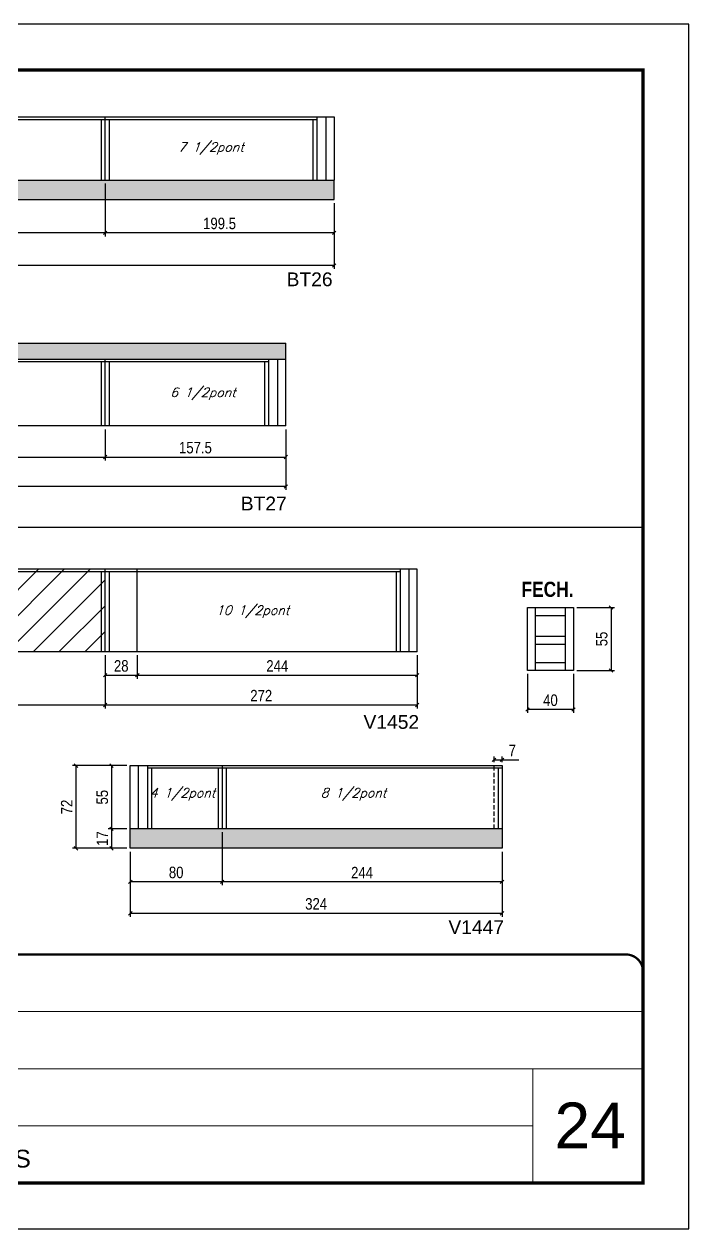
# Model space of a CAD drawing. Extents: x 3309 to 9563, y -2522 to 14608.
# Drawn here: x 8983 to 9563, y 7815 to 8865 of the extents above; entities that cross this region are included whole.
import ezdxf

# ---------------------------------------------------------------- set-up
doc = ezdxf.new("R2010")
doc.units = 0
for name, pattern in [('CONTINUO', [0]), ('DASHED', [0.75, 0.5, -0.25]), ('HIDDEN', [0.375, 0.25, -0.125])]:
    doc.linetypes.add(name, pattern=pattern)
for name, color, linetype in [('5', 5, 'Continuous'), ('COTA', 241, 'Continuous'), ('NOMENCLATURA', 7, 'Continuous'), ('Painéis', 200, 'Continuous'), ('SARR_2.2x7', 40, 'Continuous'), ('SARR_3.5x7', 81, 'Continuous'), ('texto', 7, 'Continuous')]:
    doc.layers.add(name, color=color, linetype=linetype)
for name, color, linetype, lineweight in [('CARIMBO', 255, 'Continuous', 9), ('Folhas', 255, 'Continuous', 9), ('Hachura', 251, 'Continuous', 9), ('SARRAFO DE PRESSAO', 251, 'DASHED', 9)]:
    doc.layers.add(name, color=color, linetype=linetype, lineweight=lineweight)
doc.layers.add('Laje_Perimetro', color=7, linetype='Continuous', plot=False)
doc.styles.add('ARIAL', font='arial.ttf')
doc.styles.add('COTA TECNICA', font='techl___.ttf', dxfattribs={"height": 10})
doc.styles.add('Romans', font='romans.shx')
doc.styles.get("Standard").update_dxf_attribs({"font": 'arial.ttf'})
doc.styles.add('TECNICA', font='techb___.ttf', dxfattribs={"height": 10})
doc.styles.add('Tecnologia', font='')
doc.styles.get('Tecnologia').set_extended_font_data('Forgotten Futurist')
doc.dimstyles.new('PAINEL', dxfattribs={"dimtxt": 10, "dimasz": 3, "dimexe": 3, "dimexo": 3, "dimgap": 3, "dimtad": 1, "dimdec": 1, "dimzin": 12, "dimdsep": 46, "dimtxsty": 'COTA TECNICA', "dimblk1": 'OBLIQUE', "dimblk2": 'OBLIQUE', "dimsah": 1, "dimcen": 0.9, "dimclrd": 4, "dimclre": 4, "dimclrt": 240, "dimadec": 1, "dimazin": 3, "dimtfac": 1, "dimtdec": 1, "dimtmove": 0, "dimatfit": 3, "dimfxl": 1, "dimtolj": 1, "dimtzin": 12, "dimarcsym": 0})

# ---------------------------------------------------------------- blocks, each defined once
blk = doc.blocks.new('9999999999')
at = {"color": 30, "linetype": 'CONTINUO'}
for p, q in [((98564.6, 34230.2), (98564.6, 34429.4)), ((98564.6, 34379.6), (99584, 34379.6)), ((98564.6, 34329.8), (99488, 34329.8)), ((99584, 34329.8), (99488, 34329.8)), ((99488, 34329.8), (99488, 34230.2)), ((98564.6, 34280), (99488, 34280))]:
    blk.add_line(p, q, dxfattribs=at)
at = {"color": 30, "linetype": 'CONTINUO', "const_width": 2}
blk.add_lwpolyline([(99584, 34230.2), (99584, 34414.4, 0.414214), (99569, 34429.4), (98229, 34429.4, 0.414214), (98214, 34414.4), (98214, 34245.2, 0.414214), (98229, 34230.2), (99584, 34230.2)], format="xyb", dxfattribs=at)
at = {"layer": 'Folhas'}
blk.add_lwpolyline([(98139, 34190.2), (99624, 34190.2), (99624, 35240.2), (98139, 35240.2)], close=True, dxfattribs=at)
at = {"layer": 'Folhas', "color": 30, "const_width": 3}
blk.add_lwpolyline([(98214, 34230.2), (99584, 34230.2), (99584, 35200.2), (98214, 35200.2)], close=True, dxfattribs=at)
at = {"color": 7, "linetype": 'Continuous', "ltscale": 5, "style": 'ARIAL'}
for s, height, p in [('SKR', 15.48, (98837.7, 34393.1)), ('LEAF LOEFGREN', 15.483, (98837.7, 34343.3)), ('6°PAVIMENTO', 15.483, (98837.7, 34293.5)), ('NOVA SISTEMAS CONSTRUTIVOS', 11.059, (98263.2, 34267.2)), ('LATERAIS DE VIGAS', 15.483, (98837.7, 34243.7))]:
    blk.add_text(s, height=height, dxfattribs=at).set_placement(p)
at = {"layer": 'Folhas', "color": 7, "style": 'Tecnologia', "width": 1.5}
for s, p in [('CLIENTE:', (98573.7, 34397.2)), ('OBRA:', (98573.7, 34347.3)), ('PAVIMENTO:', (98573.7, 34297.5)), ('PROJETO:', (98573.7, 34247.7))]:
    blk.add_text(s, height=14, dxfattribs=at).set_placement(p)
blk = doc.blocks.new('_Oblique')
at = {"color": 0, "linetype": 'ByBlock', "lineweight": -2}
blk.add_line((-0.5, -0.5), (0.5, 0.5), dxfattribs=at)
blk = doc.blocks.new('*D2278')
at = {"layer": 'COTA', "color": 4, "lineweight": -2, "transparency": 16777216}
for p, q in [((9054.1, 8726), (9054.1, 8680)), ((9253.6, 8709), (9253.6, 8680)), ((9253.6, 8683), (9054.1, 8683))]:
    blk.add_line(p, q, dxfattribs=at)
at = {"layer": 'Defpoints', "color": 0, "transparency": 16777216}
for p in [(9054.1, 8729), (9253.6, 8712), (9054.1, 8683)]:
    blk.add_point(p, dxfattribs=at)
at = {"layer": 'COTA', "color": 4, "lineweight": -2, "transparency": 16777216, "xscale": 3, "yscale": 3, "zscale": 3, "rotation": 180}
blk.add_blockref('_Oblique', (9054.1, 8683), dxfattribs=at)
at = {"layer": 'COTA', "color": 4, "lineweight": -2, "transparency": 16777216, "xscale": 3, "yscale": 3, "zscale": 3}
blk.add_blockref('_Oblique', (9253.6, 8683), dxfattribs=at)
at = {"layer": 'COTA', "color": 240, "transparency": 16777216, "insert": (9153.8, 8691.2), "char_height": 10, "attachment_point": 5, "style": 'COTA TECNICA'}
blk.add_mtext('\\A1;199.5', dxfattribs=at)
blk = doc.blocks.new('*D2282')
at = {"layer": 'COTA', "color": 4, "lineweight": -2, "transparency": 16777216}
for p, q in [((8810.1, 8726), (8810.1, 8680)), ((9054.1, 8726), (9054.1, 8680)), ((9054.1, 8683), (8810.1, 8683))]:
    blk.add_line(p, q, dxfattribs=at)
at = {"layer": 'Defpoints', "color": 0, "transparency": 16777216}
for p in [(8810.1, 8729), (9054.1, 8729), (8810.1, 8683)]:
    blk.add_point(p, dxfattribs=at)
at = {"layer": 'COTA', "color": 4, "lineweight": -2, "transparency": 16777216, "xscale": 3, "yscale": 3, "zscale": 3, "rotation": 180}
blk.add_blockref('_Oblique', (8810.1, 8683), dxfattribs=at)
at = {"layer": 'COTA', "color": 4, "lineweight": -2, "transparency": 16777216, "xscale": 3, "yscale": 3, "zscale": 3}
blk.add_blockref('_Oblique', (9054.1, 8683), dxfattribs=at)
at = {"layer": 'COTA', "color": 240, "transparency": 16777216, "insert": (8932.1, 8691.1), "char_height": 10, "attachment_point": 5, "style": 'COTA TECNICA'}
blk.add_mtext('\\A1;244', dxfattribs=at)
blk = doc.blocks.new('*D2279')
at = {"layer": 'COTA', "color": 4, "lineweight": -2, "transparency": 16777216}
for p, q in [((8566.1, 8709), (8566.1, 8651.6)), ((9253.6, 8709), (9253.6, 8651.6)), ((9253.6, 8654.6), (8566.1, 8654.6))]:
    blk.add_line(p, q, dxfattribs=at)
at = {"layer": 'Defpoints', "color": 0, "transparency": 16777216}
for p in [(8566.1, 8712), (9253.6, 8712), (8566.1, 8654.6)]:
    blk.add_point(p, dxfattribs=at)
at = {"layer": 'COTA', "color": 4, "lineweight": -2, "transparency": 16777216, "xscale": 3, "yscale": 3, "zscale": 3, "rotation": 180}
blk.add_blockref('_Oblique', (8566.1, 8654.6), dxfattribs=at)
at = {"layer": 'COTA', "color": 4, "lineweight": -2, "transparency": 16777216, "xscale": 3, "yscale": 3, "zscale": 3}
blk.add_blockref('_Oblique', (9253.6, 8654.6), dxfattribs=at)
at = {"layer": 'COTA', "color": 240, "transparency": 16777216, "insert": (8909.8, 8662.7), "char_height": 10, "attachment_point": 5, "style": 'COTA TECNICA'}
blk.add_mtext('\\A1;687.5', dxfattribs=at)
blk = doc.blocks.new('*D2286')
at = {"layer": 'COTA', "color": 4, "lineweight": -2, "transparency": 16777216}
for p, q in [((8810.1, 8511.8), (8810.1, 8484.7)), ((9054.1, 8511.8), (9054.1, 8484.7)), ((8810.1, 8487.7), (9054.1, 8487.7))]:
    blk.add_line(p, q, dxfattribs=at)
at = {"layer": 'Defpoints', "color": 0, "transparency": 16777216}
for p in [(8810.1, 8514.8, 0), (9054.1, 8514.8, 0), (9054.1, 8487.7)]:
    blk.add_point(p, dxfattribs=at)
at = {"layer": 'COTA', "color": 4, "lineweight": -2, "transparency": 16777216, "xscale": 3, "yscale": 3, "zscale": 3, "rotation": 180}
blk.add_blockref('_Oblique', (8810.1, 8487.7), dxfattribs=at)
at = {"layer": 'COTA', "color": 4, "lineweight": -2, "transparency": 16777216, "xscale": 3, "yscale": 3, "zscale": 3}
blk.add_blockref('_Oblique', (9054.1, 8487.7), dxfattribs=at)
at = {"layer": 'COTA', "color": 240, "transparency": 16777216, "insert": (8932.1, 8495.7), "char_height": 10, "attachment_point": 5, "style": 'COTA TECNICA'}
blk.add_mtext('\\A1;244', dxfattribs=at)
blk = doc.blocks.new('*D2287')
at = {"layer": 'COTA', "color": 4, "lineweight": -2, "transparency": 16777216}
for p, q in [((9054.1, 8511.8), (9054.1, 8484.7)), ((9211.6, 8511.8), (9211.6, 8484.7)), ((9054.1, 8487.7), (9211.6, 8487.7))]:
    blk.add_line(p, q, dxfattribs=at)
at = {"layer": 'Defpoints', "color": 0, "transparency": 16777216}
for p in [(9054.1, 8514.8, 0), (9211.6, 8514.8, 0), (9211.6, 8487.7)]:
    blk.add_point(p, dxfattribs=at)
at = {"layer": 'COTA', "color": 4, "lineweight": -2, "transparency": 16777216, "xscale": 3, "yscale": 3, "zscale": 3, "rotation": 180}
blk.add_blockref('_Oblique', (9054.1, 8487.7), dxfattribs=at)
at = {"layer": 'COTA', "color": 4, "lineweight": -2, "transparency": 16777216, "xscale": 3, "yscale": 3, "zscale": 3}
blk.add_blockref('_Oblique', (9211.6, 8487.7), dxfattribs=at)
at = {"layer": 'COTA', "color": 240, "transparency": 16777216, "insert": (9132.8, 8495.8), "char_height": 10, "attachment_point": 5, "style": 'COTA TECNICA'}
blk.add_mtext('\\A1;157.5', dxfattribs=at)
blk = doc.blocks.new('*D2288')
at = {"layer": 'COTA', "color": 4, "lineweight": -2, "transparency": 16777216}
for p, q in [((8566.1, 8511.8), (8566.1, 8459)), ((9211.6, 8511.8), (9211.6, 8459)), ((9211.6, 8462), (8566.1, 8462))]:
    blk.add_line(p, q, dxfattribs=at)
at = {"layer": 'Defpoints', "color": 0, "transparency": 16777216}
for p in [(8566.1, 8514.8, 0), (9211.6, 8514.8, 0), (8566.1, 8462)]:
    blk.add_point(p, dxfattribs=at)
at = {"layer": 'COTA', "color": 4, "lineweight": -2, "transparency": 16777216, "xscale": 3, "yscale": 3, "zscale": 3, "rotation": 180}
blk.add_blockref('_Oblique', (8566.1, 8462), dxfattribs=at)
at = {"layer": 'COTA', "color": 4, "lineweight": -2, "transparency": 16777216, "xscale": 3, "yscale": 3, "zscale": 3}
blk.add_blockref('_Oblique', (9211.6, 8462), dxfattribs=at)
at = {"layer": 'COTA', "color": 240, "transparency": 16777216, "insert": (8888.8, 8470.1), "char_height": 10, "attachment_point": 5, "style": 'COTA TECNICA'}
blk.add_mtext('\\A1;645.5', dxfattribs=at)
blk = doc.blocks.new('*D2298')
at = {"layer": 'COTA', "color": 4, "lineweight": -2, "transparency": 16777216}
for p, q in [((8810.1, 8314.9), (8810.1, 8268.6)), ((9054.1, 8314.9), (9054.1, 8268.6)), ((8810.1, 8271.6), (9054.1, 8271.6))]:
    blk.add_line(p, q, dxfattribs=at)
at = {"layer": 'Defpoints', "color": 0, "transparency": 16777216}
for p in [(8810.1, 8317.9, 0), (9054.1, 8317.9, 0), (9054.1, 8271.6)]:
    blk.add_point(p, dxfattribs=at)
at = {"layer": 'COTA', "color": 4, "lineweight": -2, "transparency": 16777216, "xscale": 3, "yscale": 3, "zscale": 3, "rotation": 180}
blk.add_blockref('_Oblique', (8810.1, 8271.6), dxfattribs=at)
at = {"layer": 'COTA', "color": 4, "lineweight": -2, "transparency": 16777216, "xscale": 3, "yscale": 3, "zscale": 3}
blk.add_blockref('_Oblique', (9054.1, 8271.6), dxfattribs=at)
at = {"layer": 'COTA', "color": 240, "transparency": 16777216, "insert": (8932.1, 8279.7), "char_height": 10, "attachment_point": 5, "style": 'COTA TECNICA'}
blk.add_mtext('\\A1;244', dxfattribs=at)
blk = doc.blocks.new('*D2299')
at = {"layer": 'COTA', "color": 4, "lineweight": -2, "transparency": 16777216}
for p, q in [((9054.1, 8314.9), (9054.1, 8268.6)), ((9326.1, 8314.9), (9326.1, 8268.6)), ((9054.1, 8271.6), (9326.1, 8271.6))]:
    blk.add_line(p, q, dxfattribs=at)
at = {"layer": 'Defpoints', "color": 0, "transparency": 16777216}
for p in [(9054.1, 8317.9, 0), (9326.1, 8317.9, 0), (9326.1, 8271.6)]:
    blk.add_point(p, dxfattribs=at)
at = {"layer": 'COTA', "color": 4, "lineweight": -2, "transparency": 16777216, "xscale": 3, "yscale": 3, "zscale": 3, "rotation": 180}
blk.add_blockref('_Oblique', (9054.1, 8271.6), dxfattribs=at)
at = {"layer": 'COTA', "color": 4, "lineweight": -2, "transparency": 16777216, "xscale": 3, "yscale": 3, "zscale": 3}
blk.add_blockref('_Oblique', (9326.1, 8271.6), dxfattribs=at)
at = {"layer": 'COTA', "color": 240, "transparency": 16777216, "insert": (9190.1, 8279.7), "char_height": 10, "attachment_point": 5, "style": 'COTA TECNICA'}
blk.add_mtext('\\A1;272', dxfattribs=at)
blk = doc.blocks.new('*D2305')
at = {"layer": 'COTA', "color": 4, "lineweight": -2, "transparency": 16777216}
for p, q in [((9076, 8143.7), (9076, 8087)), ((9400, 8143.7), (9400, 8087)), ((9400, 8090), (9076, 8090))]:
    blk.add_line(p, q, dxfattribs=at)
at = {"layer": 'Defpoints', "color": 0, "transparency": 16777216}
for p in [(9076, 8146.7), (9400, 8146.7), (9076, 8090)]:
    blk.add_point(p, dxfattribs=at)
at = {"layer": 'COTA', "color": 4, "lineweight": -2, "transparency": 16777216, "xscale": 3, "yscale": 3, "zscale": 3, "rotation": 180}
blk.add_blockref('_Oblique', (9076, 8090), dxfattribs=at)
at = {"layer": 'COTA', "color": 4, "lineweight": -2, "transparency": 16777216, "xscale": 3, "yscale": 3, "zscale": 3}
blk.add_blockref('_Oblique', (9400, 8090), dxfattribs=at)
at = {"layer": 'COTA', "color": 240, "transparency": 16777216, "insert": (9238, 8098.2), "char_height": 10, "attachment_point": 5, "style": 'COTA TECNICA'}
blk.add_mtext('\\A1;324', dxfattribs=at)
blk = doc.blocks.new('*D2307')
at = {"layer": 'COTA', "color": 4, "lineweight": -2, "transparency": 16777216}
for p, q in [((9156, 8160.7), (9156, 8114.5)), ((9400, 8143.7), (9400, 8114.5)), ((9400, 8117.5), (9156, 8117.5))]:
    blk.add_line(p, q, dxfattribs=at)
at = {"layer": 'Defpoints', "color": 0, "transparency": 16777216}
for p in [(9156, 8163.7), (9400, 8146.7), (9156, 8117.5)]:
    blk.add_point(p, dxfattribs=at)
at = {"layer": 'COTA', "color": 4, "lineweight": -2, "transparency": 16777216, "xscale": 3, "yscale": 3, "zscale": 3, "rotation": 180}
blk.add_blockref('_Oblique', (9156, 8117.5), dxfattribs=at)
at = {"layer": 'COTA', "color": 4, "lineweight": -2, "transparency": 16777216, "xscale": 3, "yscale": 3, "zscale": 3}
blk.add_blockref('_Oblique', (9400, 8117.5), dxfattribs=at)
at = {"layer": 'COTA', "color": 240, "transparency": 16777216, "insert": (9278, 8125.5), "char_height": 10, "attachment_point": 5, "style": 'COTA TECNICA'}
blk.add_mtext('\\A1;244', dxfattribs=at)
blk = doc.blocks.new('*D2308')
at = {"layer": 'COTA', "color": 4, "lineweight": -2, "transparency": 16777216}
for p, q in [((9156, 8160.7), (9156, 8114.5)), ((9076, 8143.7), (9076, 8114.5)), ((9156, 8117.5), (9076, 8117.5))]:
    blk.add_line(p, q, dxfattribs=at)
at = {"layer": 'Defpoints', "color": 0, "transparency": 16777216}
for p in [(9156, 8163.7), (9076, 8146.7), (9076, 8117.5)]:
    blk.add_point(p, dxfattribs=at)
at = {"layer": 'COTA', "color": 4, "lineweight": -2, "transparency": 16777216, "xscale": 3, "yscale": 3, "zscale": 3, "rotation": 180}
blk.add_blockref('_Oblique', (9076, 8117.5), dxfattribs=at)
at = {"layer": 'COTA', "color": 4, "lineweight": -2, "transparency": 16777216, "xscale": 3, "yscale": 3, "zscale": 3}
blk.add_blockref('_Oblique', (9156, 8117.5), dxfattribs=at)
at = {"layer": 'COTA', "color": 240, "transparency": 16777216, "insert": (9116, 8125.6), "char_height": 10, "attachment_point": 5, "style": 'COTA TECNICA'}
blk.add_mtext('\\A1;80', dxfattribs=at)
blk = doc.blocks.new('*D2306')
at = {"layer": 'COTA', "color": 4, "lineweight": -2, "transparency": 16777216}
for p, q in [((9073, 8218.7), (9056.7, 8218.7)), ((9059.7, 8218.7), (9059.7, 8163.7)), ((9073, 8163.7), (9056.7, 8163.7))]:
    blk.add_line(p, q, dxfattribs=at)
at = {"layer": 'Defpoints', "color": 0, "transparency": 16777216}
for p in [(9076, 8218.7), (9059.7, 8163.7), (9076, 8163.7)]:
    blk.add_point(p, dxfattribs=at)
at = {"layer": 'COTA', "color": 4, "lineweight": -2, "transparency": 16777216, "xscale": 3, "yscale": 3, "zscale": 3}
for p, rotation in [((9059.7, 8218.7), 90), ((9059.7, 8163.7), 270)]:
    blk.add_blockref('_Oblique', p, dxfattribs=dict(at, rotation=rotation))
at = {"layer": 'COTA', "color": 240, "transparency": 16777216, "insert": (9051.6, 8191.2), "char_height": 10, "attachment_point": 5, "rotation": 90, "style": 'COTA TECNICA'}
blk.add_mtext('\\A1;55', dxfattribs=at)
blk = doc.blocks.new('*D2309')
at = {"layer": 'COTA', "color": 4, "lineweight": -2, "transparency": 16777216}
for p, q in [((9073, 8163.7), (9056.7, 8163.7)), ((9059.7, 8163.7), (9059.7, 8146.7)), ((9073, 8146.7), (9056.7, 8146.7))]:
    blk.add_line(p, q, dxfattribs=at)
at = {"layer": 'Defpoints', "color": 0, "transparency": 16777216}
for p in [(9076, 8163.7), (9059.7, 8146.7), (9076, 8146.7)]:
    blk.add_point(p, dxfattribs=at)
at = {"layer": 'COTA', "color": 4, "lineweight": -2, "transparency": 16777216, "xscale": 3, "yscale": 3, "zscale": 3}
for p, rotation in [((9059.7, 8163.7), 90), ((9059.7, 8146.7), 270)]:
    blk.add_blockref('_Oblique', p, dxfattribs=dict(at, rotation=rotation))
at = {"layer": 'COTA', "color": 240, "transparency": 16777216, "insert": (9051.6, 8155.2), "char_height": 10, "attachment_point": 5, "rotation": 90, "style": 'COTA TECNICA'}
blk.add_mtext('\\A1;17', dxfattribs=at)
blk = doc.blocks.new('*D2310')
at = {"layer": 'COTA', "color": 4, "lineweight": -2, "transparency": 16777216}
for p, q in [((9073, 8218.7), (9025.7, 8218.7)), ((9028.7, 8146.7), (9028.7, 8218.7)), ((9073, 8146.7), (9025.7, 8146.7))]:
    blk.add_line(p, q, dxfattribs=at)
at = {"layer": 'Defpoints', "color": 0, "transparency": 16777216}
for p in [(9028.7, 8218.7), (9076, 8218.7), (9076, 8146.7)]:
    blk.add_point(p, dxfattribs=at)
at = {"layer": 'COTA', "color": 4, "lineweight": -2, "transparency": 16777216, "xscale": 3, "yscale": 3, "zscale": 3}
for p, rotation in [((9028.7, 8218.7), 90), ((9028.7, 8146.7), 270)]:
    blk.add_blockref('_Oblique', p, dxfattribs=dict(at, rotation=rotation))
at = {"layer": 'COTA', "color": 240, "transparency": 16777216, "insert": (9020.6, 8182.7), "char_height": 10, "attachment_point": 5, "rotation": 90, "style": 'COTA TECNICA'}
blk.add_mtext('\\A1;72', dxfattribs=at)
blk = doc.blocks.new('*D2314')
at = {"layer": 'COTA', "color": 4, "lineweight": -2, "transparency": 16777216}
for p, q in [((9422.2, 8298.6), (9422.2, 8264.6)), ((9462.2, 8298.6), (9462.2, 8264.6)), ((9462.2, 8267.6), (9422.2, 8267.6))]:
    blk.add_line(p, q, dxfattribs=at)
at = {"layer": 'Defpoints', "color": 0, "transparency": 16777216}
for p in [(9422.2, 8301.6), (9462.2, 8301.6), (9422.2, 8267.6)]:
    blk.add_point(p, dxfattribs=at)
at = {"layer": 'COTA', "color": 4, "lineweight": -2, "transparency": 16777216, "xscale": 3, "yscale": 3, "zscale": 3, "rotation": 180}
blk.add_blockref('_Oblique', (9422.2, 8267.6), dxfattribs=at)
at = {"layer": 'COTA', "color": 4, "lineweight": -2, "transparency": 16777216, "xscale": 3, "yscale": 3, "zscale": 3}
blk.add_blockref('_Oblique', (9462.2, 8267.6), dxfattribs=at)
at = {"layer": 'COTA', "color": 240, "transparency": 16777216, "insert": (9442.2, 8275.7), "char_height": 10, "attachment_point": 5, "style": 'COTA TECNICA'}
blk.add_mtext('\\A1;40', dxfattribs=at)
blk = doc.blocks.new('*D2315')
at = {"layer": 'COTA', "color": 4, "lineweight": -2, "transparency": 16777216}
for p, q in [((9465.2, 8356.6), (9498, 8356.6)), ((9495, 8356.6), (9495, 8301.6)), ((9465.2, 8301.6), (9498, 8301.6))]:
    blk.add_line(p, q, dxfattribs=at)
at = {"layer": 'Defpoints', "color": 0, "transparency": 16777216}
for p in [(9462.2, 8356.6), (9462.2, 8301.6), (9495, 8301.6)]:
    blk.add_point(p, dxfattribs=at)
at = {"layer": 'COTA', "color": 4, "lineweight": -2, "transparency": 16777216, "xscale": 3, "yscale": 3, "zscale": 3}
for p, rotation in [((9495, 8356.6), 90), ((9495, 8301.6), 270)]:
    blk.add_blockref('_Oblique', p, dxfattribs=dict(at, rotation=rotation))
at = {"layer": 'COTA', "color": 240, "transparency": 16777216, "insert": (9486.9, 8329.1), "char_height": 10, "attachment_point": 5, "rotation": 90, "style": 'COTA TECNICA'}
blk.add_mtext('\\A1;55', dxfattribs=at)
blk = doc.blocks.new('*D2744')
at = {"layer": 'COTA', "color": 4, "lineweight": -2, "transparency": 16777216}
for p, q in [((9393, 8221.7), (9393, 8226.8)), ((9393, 8223.8), (9400, 8223.8)), ((9400, 8221.7), (9400, 8226.8)), ((9400, 8223.8), (9414.7, 8223.8))]:
    blk.add_line(p, q, dxfattribs=at)
at = {"layer": 'Defpoints', "color": 0, "transparency": 16777216}
for p in [(9400, 8223.8), (9393, 8218.7), (9400, 8218.7)]:
    blk.add_point(p, dxfattribs=at)
at = {"layer": 'COTA', "color": 4, "lineweight": -2, "transparency": 16777216, "xscale": 3, "yscale": 3, "zscale": 3, "rotation": 180}
blk.add_blockref('_Oblique', (9393, 8223.8), dxfattribs=at)
at = {"layer": 'COTA', "color": 4, "lineweight": -2, "transparency": 16777216, "xscale": 3, "yscale": 3, "zscale": 3}
blk.add_blockref('_Oblique', (9400, 8223.8), dxfattribs=at)
at = {"layer": 'COTA', "color": 240, "transparency": 16777216, "insert": (9408.9, 8231.9), "char_height": 10, "attachment_point": 5, "style": 'COTA TECNICA'}
blk.add_mtext('\\A1;7', dxfattribs=at)
blk = doc.blocks.new('*D3012')
at = {"layer": 'COTA', "color": 4, "lineweight": -2, "transparency": 16777216}
for p, q in [((9054.1, 8314.9), (9054.1, 8294.5)), ((9082.1, 8314.9), (9082.1, 8294.5)), ((9054.1, 8297.5), (9082.1, 8297.5))]:
    blk.add_line(p, q, dxfattribs=at)
at = {"layer": 'Defpoints', "color": 0, "transparency": 16777216}
for p in [(9054.1, 8317.9), (9082.1, 8317.9), (9082.1, 8297.5)]:
    blk.add_point(p, dxfattribs=at)
at = {"layer": 'COTA', "color": 4, "lineweight": -2, "transparency": 16777216, "xscale": 3, "yscale": 3, "zscale": 3, "rotation": 180}
blk.add_blockref('_Oblique', (9054.1, 8297.5), dxfattribs=at)
at = {"layer": 'COTA', "color": 4, "lineweight": -2, "transparency": 16777216, "xscale": 3, "yscale": 3, "zscale": 3}
blk.add_blockref('_Oblique', (9082.1, 8297.5), dxfattribs=at)
at = {"layer": 'COTA', "color": 240, "transparency": 16777216, "insert": (9068.1, 8305.6), "char_height": 10, "attachment_point": 5, "style": 'COTA TECNICA'}
blk.add_mtext('\\A1;28', dxfattribs=at)
blk = doc.blocks.new('*D3013')
at = {"layer": 'COTA', "color": 4, "lineweight": -2, "transparency": 16777216}
for p, q in [((9082.1, 8314.9), (9082.1, 8294.5)), ((9326.1, 8314.9), (9326.1, 8294.5)), ((9082.1, 8297.5), (9326.1, 8297.5))]:
    blk.add_line(p, q, dxfattribs=at)
at = {"layer": 'Defpoints', "color": 0, "transparency": 16777216}
for p in [(9082.1, 8317.9), (9326.1, 8317.9), (9326.1, 8297.5)]:
    blk.add_point(p, dxfattribs=at)
at = {"layer": 'COTA', "color": 4, "lineweight": -2, "transparency": 16777216, "xscale": 3, "yscale": 3, "zscale": 3, "rotation": 180}
blk.add_blockref('_Oblique', (9082.1, 8297.5), dxfattribs=at)
at = {"layer": 'COTA', "color": 4, "lineweight": -2, "transparency": 16777216, "xscale": 3, "yscale": 3, "zscale": 3}
blk.add_blockref('_Oblique', (9326.1, 8297.5), dxfattribs=at)
at = {"layer": 'COTA', "color": 240, "transparency": 16777216, "insert": (9204.1, 8305.6), "char_height": 10, "attachment_point": 5, "style": 'COTA TECNICA'}
blk.add_mtext('\\A1;244', dxfattribs=at)

msp = doc.modelspace()

# ---------------------------------------------------------------- hatches: boundary and pattern name
at = {"layer": 'COTA'}
h = msp.add_hatch(dxfattribs=at)
h.set_pattern_fill('AR-CONC', color=256, scale=0.03)
h.set_pattern_definition([(50, (5013.164, 2502.9355), (5.46554, -0.4781726), [0.5715, -6.2865]), (355, (5013.164, 2502.9355), (-1.0573026, 5.7317054), [0.4572, -5.0292175]), (100.451445, (5013.6196, 2502.8956), (4.4082374, 5.2535326), [0.4857003, -5.3427073]), (46.1842, (5013.164, 2504.4595), (8.132371, -1.26127), [0.85725, -9.42975]), (96.63556, (5013.842, 2504.354), (7.122124, 7.422784), [0.728551, -8.014068]), (351.18415, (5013.164, 2504.4595), (7.122124, 7.422784), [0.685799, -7.543792]), (21, (5013.926, 2504.0785), (4.5484317, -3.067956), [0.5715, -6.2865]), (326, (5013.926, 2504.0785), (1.854061, 5.525639), [0.4572, -5.0292]), (71.451445, (5014.305, 2503.823), (6.4024926, 2.457683), [0.4857003, -5.342698]), (37.5, (5013.1641, 2502.9355), (0.0926581, 2.53665117), [0, -4.96824, 0, -5.1054, 0, -5.04825]), (7.5, (5013.164, 2502.9355), (2.0045899, 3.0054172), [0, -2.91084, 0, -4.85394, 0, -1.92405]), (327.5, (5011.4649, 2502.9355), (4.06771786, -0.1718623), [0, -1.905, 0, -5.9436, 0, -7.8867]), (317.5, (5010.703, 2502.9355), (4.4438754, 0.7627947), [0, -2.4765, 0, -3.94716, 0, -5.6007])])
h.paths.add_polyline_path([(9253.59, 8712.04), (9253.59, 8729.04), (8566.09, 8729.04), (8566.09, 8712.04)])
h = msp.add_hatch(dxfattribs=at)
h.set_pattern_fill('AR-CONC', color=256, scale=0.03)
h.set_pattern_definition([(50, (4823.982, -965.5327), (5.46554, -0.4781726), [0.5715, -6.2865]), (355, (4823.982, -965.533), (-1.0573026, 5.7317054), [0.4572, -5.0292175]), (100.451445, (4824.4375, -965.5726), (4.4082374, 5.2535326), [0.4857003, -5.3427073]), (46.1842, (4823.982, -964.009), (8.1323712, -1.26127), [0.85725, -9.42975]), (96.63556, (4824.66, -964.114), (7.122124, 7.422784), [0.728551, -8.014068]), (351.18415, (4823.982, -964.009), (7.122124, 7.422784), [0.685799, -7.543792]), (21, (4824.744, -964.3897), (4.5484317, -3.067956), [0.5715, -6.2865]), (326, (4824.744, -964.39), (1.854061, 5.525639), [0.4572, -5.0292]), (71.451445, (4825.123, -964.6454), (6.4024926, 2.457683), [0.4857003, -5.342698]), (37.5, (4823.982, -965.5327), (0.0926581, 2.53665117), [0, -4.96824, 0, -5.1054, 0, -5.04825]), (7.5, (4823.982, -965.5327), (2.0045899, 3.00541724), [0, -2.91084, 0, -4.85394, 0, -1.92405]), (327.5, (4822.2828, -965.5327), (4.06771786, -0.1718623), [0, -1.905, 0, -5.9436, 0, -7.8867]), (317.5, (4821.5208, -965.5327), (4.4438754, 0.7627947), [0, -2.4765, 0, -3.94716, 0, -5.6007])])
h.paths.add_polyline_path([(9211.59, 8572.78), (9211.59, 8586.78), (8566.09, 8586.78), (8566.09, 8572.78)])
h = msp.add_hatch(dxfattribs=at)
h.set_pattern_fill('AR-CONC', color=256, scale=0.03)
h.set_pattern_definition([(50, (4764.5, 769.3704), (5.46554, -0.4781726), [0.5715, -6.2865]), (355, (4764.5, 769.3704), (-1.0573026, 5.7317054), [0.4572, -5.0292175]), (100.451445, (4764.9555, 769.3306), (4.4082374, 5.2535326), [0.4857003, -5.3427073]), (46.1842, (4764.5, 770.8944), (8.132371, -1.26127), [0.85725, -9.42975]), (96.63556, (4765.178, 770.789), (7.122124, 7.422784), [0.728551, -8.014068]), (351.18415, (4764.5, 770.8944), (7.122124, 7.422784), [0.685799, -7.543792]), (21, (4765.262, 770.5134), (4.5484317, -3.067956), [0.5715, -6.2865]), (326, (4765.262, 770.5134), (1.854061, 5.525639), [0.4572, -5.0292]), (71.451445, (4765.641, 770.258), (6.4024926, 2.457683), [0.4857003, -5.342698]), (37.5, (4764.5, 769.3704), (0.0926581, 2.53665117), [0, -4.96824, 0, -5.1054, 0, -5.04825]), (7.5, (4764.5, 769.3704), (2.0045899, 3.00541724), [0, -2.91084, 0, -4.85394, 0, -1.92405]), (327.5, (4762.8007, 769.3704), (4.06771786, -0.1718623), [0, -1.905, 0, -5.9436, 0, -7.8867]), (317.5, (4762.0387, 769.3704), (4.4438754, 0.7627947), [0, -2.4765, 0, -3.94716, 0, -5.6007])])
h.paths.add_polyline_path([(9076.01, 8163.72), (9076.01, 8146.72), (9400.01, 8146.72), (9400.01, 8163.72)])
at = {"layer": 'Hachura', "linetype": 'ByBlock'}
h = msp.add_hatch(dxfattribs=at)
h.set_pattern_fill('ANSI31', color=256, scale=5)
h.paths.add_polyline_path([(8810.09, 8317.89), (8810.09, 8389.89), (8566.09, 8389.89), (8566.09, 8317.89)])
h.paths.add_polyline_path([(8810.09, 8389.89), (8810.09, 8317.89), (9054.09, 8317.89), (9054.09, 8389.89)])

# ---------------------------------------------------------------- linework, layer by layer
at = {"layer": 'COTA'}
for p, q in [((9253.59, 8712.04), (9253.59, 8729.04)), ((8566.09, 8712.04), (9253.59, 8712.04)), ((8566.09, 8586.78), (9211.59, 8586.78)), ((9211.59, 8572.78), (9211.59, 8586.78)), ((8152.87, 8426.67), (9522.87, 8426.67)), ((9076.01, 8146.72), (9076.01, 8163.72)), ((9400.01, 8163.72), (9400.01, 8146.72)), ((9400.01, 8146.72), (9076.01, 8146.72))]:
    msp.add_line(p, q, dxfattribs=at)
at = {"layer": 'Laje_Perimetro'}
msp.add_lwpolyline([(9562.87, 8864.98), (8077.87, 8864.98), (8077.87, 7814.98), (9562.87, 7814.98)], close=True, dxfattribs=at)
at = {"layer": 'Painéis', "linetype": 'ByBlock'}
for p, q in [((8566.09, 8784.04), (9253.59, 8784.04)), ((9054.09, 8729.04), (9054.09, 8784.04)), ((9253.59, 8784.04), (9253.59, 8729.04)), ((8566.09, 8729.04), (9253.59, 8729.04)), ((9211.59, 8572.78), (8566.09, 8572.78)), ((9054.09, 8514.78), (9054.09, 8572.78)), ((9211.59, 8514.78), (9211.59, 8572.78)), ((9211.59, 8514.78), (8566.09, 8514.78)), ((9326.09, 8389.89), (8566.09, 8389.89)), ((9054.09, 8317.89), (9054.09, 8389.89)), ((9082.09, 8317.89), (9082.09, 8389.89)), ((9326.09, 8317.89), (9326.09, 8389.89)), ((9422.24, 8301.62), (9422.24, 8356.62)), ((9422.24, 8356.62), (9462.24, 8356.62)), ((9462.24, 8356.62), (9462.24, 8301.62)), ((9326.09, 8317.89), (8566.09, 8317.89)), ((9462.24, 8301.62), (9422.24, 8301.62)), ((9076.01, 8163.72), (9076.01, 8218.72)), ((9076.01, 8218.72), (9400.01, 8218.72)), ((9156.01, 8218.72), (9156.01, 8163.72)), ((9400.01, 8218.72), (9400.01, 8163.72)), ((9400.01, 8163.72), (9076.01, 8163.72))]:
    msp.add_line(p, q, dxfattribs=at)
at = {"layer": 'SARR_2.2x7', "linetype": 'Continuous'}
for p, q in [((8810.09, 8781.84), (9054.09, 8781.84)), ((9054.09, 8781.84), (9238.59, 8781.84)), ((9246.59, 8729.04), (9246.59, 8784.04)), ((9054.09, 8570.58), (8810.09, 8570.58)), ((9196.59, 8570.58), (9054.09, 8570.58)), ((9204.59, 8514.78), (9204.59, 8572.78)), ((9319.09, 8317.89), (9319.09, 8389.89)), ((9054.09, 8387.69), (8810.09, 8387.69)), ((9311.09, 8387.69), (9054.09, 8387.69)), ((9429.24, 8301.62), (9429.24, 8356.62)), ((9429.24, 8349.62), (9455.24, 8349.62)), ((9455.24, 8301.62), (9455.24, 8356.62)), ((9429.24, 8331.55), (9455.24, 8331.55)), ((9429.24, 8324.55), (9455.24, 8324.55)), ((9429.24, 8308.62), (9455.24, 8308.62)), ((9083.01, 8163.72), (9083.01, 8218.72)), ((9156.01, 8216.52), (9091.01, 8216.52)), ((9400.01, 8216.52), (9156.01, 8216.52))]:
    msp.add_line(p, q, dxfattribs=at)
at = {"layer": 'SARR_2.2x7', "linetype": 'HIDDEN', "ltscale": 15}
msp.add_line((9393.01, 8163.72), (9393.01, 8218.72), dxfattribs=at)
at = {"layer": 'SARR_3.5x7'}
for p, q in [((9050.59, 8781.84), (9050.59, 8729.04)), ((9057.59, 8781.84), (9057.59, 8729.04)), ((9235.09, 8781.84), (9235.09, 8729.04)), ((9238.59, 8784.04), (9238.59, 8729.04)), ((9050.59, 8570.58), (9050.59, 8514.78)), ((9057.59, 8570.58), (9057.59, 8514.78)), ((9193.09, 8570.58), (9193.09, 8514.78)), ((9196.59, 8572.78), (9196.59, 8514.78)), ((9311.09, 8389.89), (9311.09, 8317.89)), ((9050.59, 8387.69), (9050.59, 8317.89)), ((9057.59, 8387.69), (9057.59, 8317.89)), ((9307.59, 8387.69), (9307.59, 8317.89)), ((9091.01, 8218.72), (9091.01, 8163.72)), ((9094.51, 8216.52), (9094.51, 8163.72)), ((9152.51, 8216.52), (9152.51, 8163.72)), ((9159.51, 8216.52), (9159.51, 8163.72)), ((9396.51, 8216.52), (9396.51, 8163.72))]:
    msp.add_line(p, q, dxfattribs=at)

# ---------------------------------------------------------------- block references
at = {"layer": 'SARRAFO DE PRESSAO', "color": 6, "linetype": 'ByBlock'}
msp.add_blockref('9999999999', (-90061.11, -26375.22), dxfattribs=at)

# ---------------------------------------------------------------- texts
at = {"layer": '5', "linetype": 'Continuous'}
for s, rotation, p in [('BT26', 359.99996, (9212.24, 8636.56)), ('BT27', 0.00004, (9172.29, 8441.16)), ('V1452', 0.00004, (9279.27, 8250.8)), ('V1447', 0.00004, (9353.28, 8071.97))]:
    msp.add_text(s, height=12, rotation=rotation, dxfattribs=at).set_placement(p)
at = {"layer": 'CARIMBO', "style": 'ARIAL'}
msp.add_text('24', height=40, dxfattribs=at).set_placement((9445.73, 7885.13))
at = {"layer": 'NOMENCLATURA', "style": 'TECNICA'}
msp.add_text('FECH.', height=13.2, dxfattribs=at).set_placement((9416.93, 8365.81))
at = {"layer": 'texto', "color": 2, "char_height": 8, "attachment_point": 5, "style": 'Romans'}
for s, insert in [('{\\Q19;\\C256;7 1/2pont}', (9146.34, 8756.54)), ('{\\Q19;\\C256;6 1/2pont}', (9139.34, 8542.78)), ('{\\Q19;\\C256;10 1/2pont}', (9182.59, 8352.89)), ('{\\Q19;\\C256;4 1/2pont}', (9121.51, 8193.72)), ('{\\Q19;\\C256;8 1/2pont}', (9270.51, 8193.72))]:
    msp.add_mtext(s, dxfattribs=dict(at, insert=insert))

# ---------------------------------------------------------------- dimensions: what is measured, and where the dimension line sits
at = {"layer": 'COTA'}
for base, p1, p2, angle, picture, middle in [((8810.09, 8683.04), (9054.09, 8729.04), (8810.09, 8729.04), 180, '*D2282', (8932.09, 8691.12)), ((9054.09, 8683.04), (9253.59, 8712.04), (9054.09, 8729.04), 180, '*D2278', (9153.84, 8691.18)), ((9495.03, 8301.62), (9462.24, 8356.62), (9462.24, 8301.62), 90, '*D2315', (9486.92, 8329.12)), ((9028.66, 8218.72), (9076.01, 8146.72), (9076.01, 8218.72), 90, '*D2310', (9020.58, 8182.72)), ((9059.69, 8163.72), (9076.01, 8218.72), (9076.01, 8163.72), 90, '*D2306', (9051.58, 8191.22)), ((9059.69, 8146.72), (9076.01, 8163.72), (9076.01, 8146.72), 90, '*D2309', (9051.62, 8155.22)), ((9156.01, 8117.46), (9400.01, 8146.72), (9156.01, 8163.72), 180, '*D2307', (9278.01, 8125.54))]:
    dim = msp.add_linear_dim(base=base, p1=p1, p2=p2, angle=angle, dimstyle='PAINEL', dxfattribs=at)
    dim.commit()
    dim.dimension.update_dxf_attribs({"geometry": picture, "text_midpoint": middle})
for base, p1, p2, picture, middle in [((8566.09, 8654.58), (9253.59, 8712.04), (8566.09, 8712.04), '*D2279', (8909.84, 8662.71)), ((8566.09, 8462, 0), (9211.59, 8514.78), (8566.09, 8514.78), '*D2288', (8888.84, 8470.11, 0)), ((9054.09, 8487.66, 0), (8810.09, 8514.78), (9054.09, 8514.78), '*D2286', (8932.09, 8495.73, 0)), ((9211.59, 8487.66, 0), (9054.09, 8514.78), (9211.59, 8514.78), '*D2287', (9132.84, 8495.77, 0)), ((9054.09, 8271.64, 0), (8810.09, 8317.89), (9054.09, 8317.89), '*D2298', (8932.09, 8279.72, 0)), ((9326.09, 8271.64, 0), (9054.09, 8317.89), (9326.09, 8317.89), '*D2299', (9190.09, 8279.72, 0)), ((9082.09, 8297.53), (9054.09, 8317.89), (9082.09, 8317.89), '*D3012', (9068.09, 8305.63)), ((9422.24, 8267.59), (9462.24, 8301.62), (9422.24, 8301.62), '*D2314', (9442.24, 8275.69)), ((9400.01, 8223.83), (9393.01, 8218.72), (9400.01, 8218.72), '*D2744', (9408.87, 8231.91)), ((9076.01, 8089.99), (9400.01, 8146.72), (9076.01, 8146.72), '*D2305', (9238.01, 8098.21))]:
    dim = msp.add_linear_dim(base=base, p1=p1, p2=p2, dimstyle='PAINEL', dxfattribs=at)
    dim.commit()
    dim.dimension.update_dxf_attribs({"geometry": picture, "text_midpoint": middle})
dim = msp.add_linear_dim(base=(9326.09, 8297.53), p1=(9082.09, 8317.89), p2=(9326.09, 8317.89), dimstyle='PAINEL', override={"dimtmove": 1}, dxfattribs=at)
dim.commit()
dim.dimension.update_dxf_attribs({"geometry": '*D3013', "text_midpoint": (9204.09, 8305.61)})
dim = msp.add_linear_dim(base=(9076.01, 8117.46), p1=(9156.01, 8163.72), p2=(9076.01, 8146.72), angle=180, dimstyle='PAINEL', override={"dimtmove": 1}, dxfattribs=at)
dim.commit()
dim.dimension.update_dxf_attribs({"geometry": '*D2308', "text_midpoint": (9116.01, 8125.59)})

doc.saveas('drawing.dxf')
